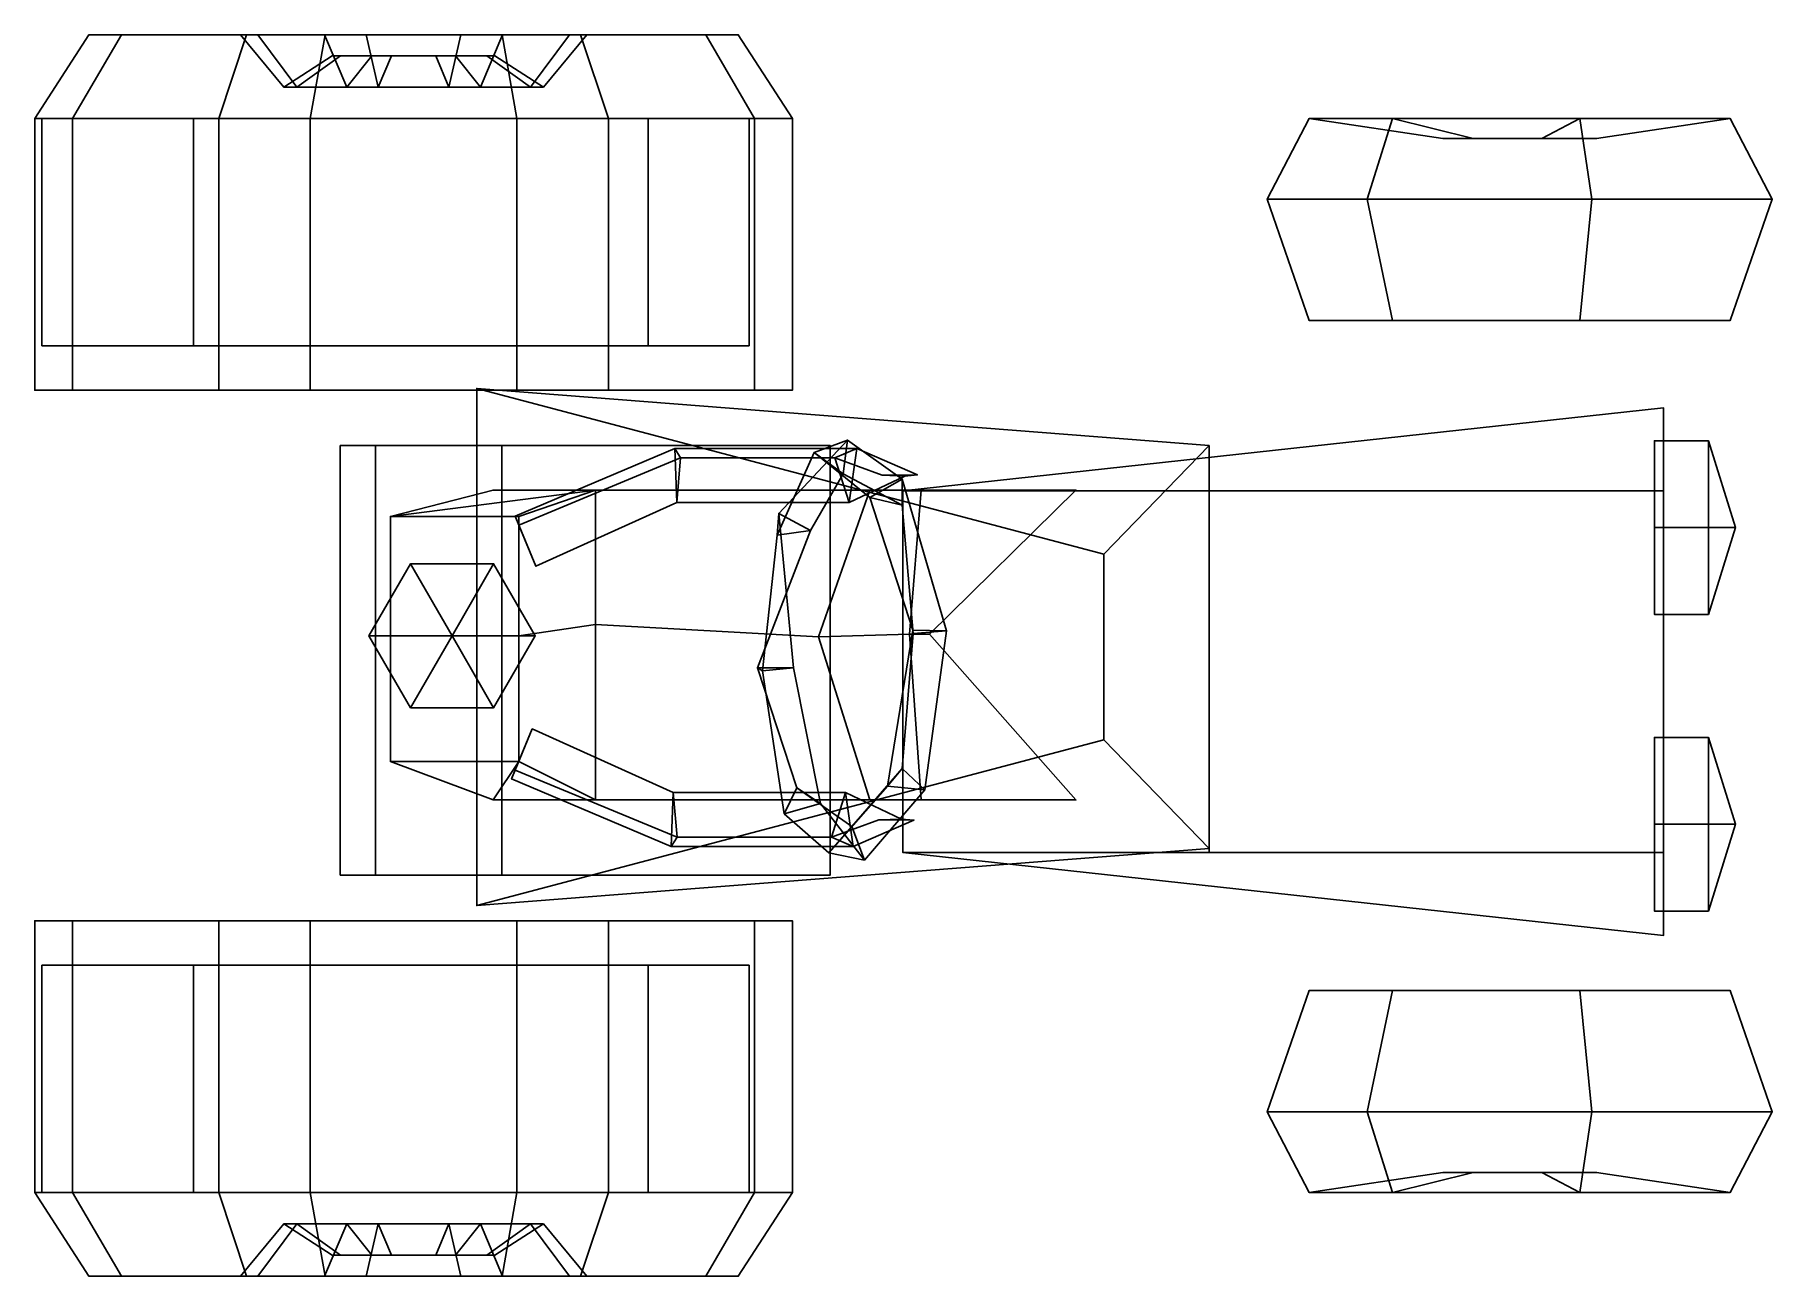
# Model space of a CAD drawing. Header units: metres. Extents: x -35 to 33.8, y 9.1 to 58.2.
import ezdxf

# ---------------------------------------------------------------- set-up
doc = ezdxf.new("R2010")
doc.units = ezdxf.units.M

msp = doc.modelspace()

# ---------------------------------------------------------------- linework, layer by layer
at = {"layer": 'BrasD', "color": 2}
for points in [[(-9.657553, 41.868179, 4.248198), (-9.42613, 41.491528, 6.493767), (-15.833892, 38.837345, 8.819713), (-15.97803, 39.185326, 6.562252)], [(-9.575278, 39.724834, 5.046511), (-9.657553, 41.868179, 4.248198), (-15.97803, 39.185326, 6.562252), (-15.157807, 37.205132, 7.364792)], [(-9.42613, 41.491528, 6.493767), (-9.575278, 39.724834, 5.046511), (-15.157807, 37.205132, 7.364792), (-15.833892, 38.837345, 8.819713)], [(-2.448508, 41.868179, 5.148746), (-3.315178, 41.491528, 7.233217), (-9.42613, 41.491528, 6.493767), (-9.657553, 41.868179, 4.248198)], [(-2.75661, 39.724834, 5.88979), (-2.448508, 41.868179, 5.148746), (-9.657553, 41.868179, 4.248198), (-9.575278, 39.724834, 5.046511)], [(-3.315178, 41.491528, 7.233217), (-2.75661, 39.724834, 5.88979), (-9.575278, 39.724834, 5.046511), (-9.42613, 41.491528, 6.493767)], [(-0.044855, 40.817039, 6.983151), (-1.438829, 40.809822, 8.758812), (-3.315178, 41.491528, 7.233217), (-2.448508, 41.868179, 5.148746)], [(-1.438829, 40.809822, 8.758812), (-0.540417, 40.775967, 7.614412), (-2.75661, 39.724834, 5.88979), (-3.315178, 41.491528, 7.233217)], [(-0.540417, 40.775967, 7.614412), (-0.044855, 40.817039, 6.983151), (-2.448508, 41.868179, 5.148746), (-2.75661, 39.724834, 5.88979)]]:
    msp.add_3dface(points, dxfattribs=at)
at = {"layer": 'BrasG', "color": 3}
for points in [[(-15.296854, 30.770811, 7.364792), (-16.117077, 28.790619, 6.562252), (-9.796599, 26.107763, 4.248198), (-9.714325, 28.251112, 5.046511)], [(-15.972939, 29.138597, 8.819713), (-15.296854, 30.770811, 7.364792), (-9.714325, 28.251112, 5.046511), (-9.565177, 26.484419, 6.493767)], [(-16.117077, 28.790619, 6.562252), (-15.972939, 29.138597, 8.819713), (-9.565177, 26.484419, 6.493767), (-9.796599, 26.107763, 4.248198)], [(-9.714325, 28.251112, 5.046511), (-9.796599, 26.107763, 4.248198), (-2.587554, 26.107763, 5.148746), (-2.895656, 28.251112, 5.88979)], [(-9.565177, 26.484419, 6.493767), (-9.714325, 28.251112, 5.046511), (-2.895656, 28.251112, 5.88979), (-3.454225, 26.484415, 7.233217)], [(-3.454225, 26.484415, 7.233217), (-2.895656, 28.251112, 5.88979), (-0.679464, 27.199976, 7.614412), (-1.577876, 27.166124, 8.758812)], [(-2.895656, 28.251112, 5.88979), (-2.587554, 26.107763, 5.148746), (-0.183902, 27.158905, 6.983151), (-0.679464, 27.199976, 7.614412)], [(-2.587554, 26.107763, 5.148746), (-3.454225, 26.484415, 7.233217), (-1.577876, 27.166124, 8.758812), (-0.183902, 27.158905, 6.983151)], [(-9.796599, 26.107763, 4.248198), (-9.565177, 26.484419, 6.493767), (-3.454225, 26.484415, 7.233217), (-2.587554, 26.107763, 5.148746)]]:
    msp.add_3dface(points, dxfattribs=at)
at = {"layer": 'Capot', "color": 9}
for points in [[(-0.620693, 40.190735, 5.900596), (11.499307, 40.190735, -18.543167), (29.499308, 40.190735, -18.543167), (29.499308, 43.469936, 5.520596)], [(29.499308, 22.596281, 5.520596), (-0.620693, 25.875481, 5.900596), (-0.620693, 40.190735, 5.900596), (29.499308, 43.469936, 5.520596)], [(29.499308, 43.469936, 5.520596), (29.499308, 40.190735, -18.543167), (29.499308, 25.875481, -18.543167), (29.499308, 22.596281, 5.520596)], [(-0.620693, 25.875481, 5.900596), (11.499307, 25.875481, -18.543167), (11.499307, 40.190735, -18.543167), (-0.620693, 40.190735, 5.900596)], [(29.499308, 40.190735, -18.543167), (11.499307, 40.190735, -18.543167), (11.499307, 25.875481, -18.543167), (29.499308, 25.875481, -18.543167)], [(29.499308, 22.596281, 5.520596), (29.499308, 25.875481, -18.543167), (11.499307, 25.875481, -18.543167), (-0.620693, 25.875481, 5.900596)]]:
    msp.add_3dface(points, dxfattribs=at)
at = {"layer": 'Corp', "color": 1}
for points in [[(-17.500694, 23.773338, -12.711743), (-17.500694, 23.773338, -18.543167), (-17.500694, 44.246181, -18.543167), (-17.500694, 44.246181, -12.711743)], [(-17.500694, 44.246181, -12.711743), (-17.500694, 44.246181, -18.543167), (11.499307, 41.979786, -18.543167), (7.339307, 37.689602, -9.151744)], [(7.339307, 30.32992, -9.151744), (-17.500694, 23.773338, -12.711743), (-17.500694, 44.246181, -12.711743), (7.339307, 37.689602, -9.151744)], [(11.499307, 41.979786, -18.543167), (-17.500694, 44.246181, -18.543167), (-17.500694, 23.773338, -18.543167), (11.499307, 26.039734, -18.543167)], [(-22.900694, 24.979786, 9.488256), (-22.900694, 41.979786, 9.488256), (-16.500694, 41.979786, -2.711743), (-16.500694, 24.979786, -2.711743)], [(-21.500694, 24.979786, -7.711743), (-21.500694, 41.979786, -7.711743), (-22.900694, 41.979786, 9.488256), (-22.900694, 24.979786, 9.488256)], [(-3.500693, 24.979786, -8.711743), (-3.500693, 41.979786, -8.711743), (-21.500694, 41.979786, -7.711743), (-21.500694, 24.979786, -7.711743)], [(-16.500694, 24.979786, -2.711743), (-16.500694, 41.979786, -2.711743), (-3.500693, 41.979786, -8.711743), (-3.500693, 24.979786, -8.711743)], [(7.339307, 37.689602, -9.151744), (11.499307, 41.979786, -18.543167), (11.499307, 26.039734, -18.543167), (7.339307, 30.32992, -9.151744)], [(-12.793893, 40.216587, 0.122251), (-15.833892, 39.17889, 9.002252), (-20.913893, 39.17889, 7.642251)], [(-12.793893, 40.216587, 0.122251), (-20.913893, 39.17889, 7.642251), (-16.853891, 40.216587, -3.277749)], [(-12.793893, 40.216587, 0.122251), (-16.853891, 40.216587, -3.277749), (-4.313893, 40.216587, -7.337749)], [(-15.833892, 34.456585, 10.722253), (-15.833892, 39.17889, 9.002253), (-12.793893, 40.216587, 0.122252), (-12.793893, 34.896587, 0.122252)], [(-1.933893, 40.216587, -4.617748), (-12.793893, 40.216587, 0.122251), (-4.313893, 40.216587, -7.337749)], [(-12.793893, 34.896587, 0.122252), (-12.793893, 40.216587, 0.122252), (-1.933893, 40.216587, -4.617749), (-3.963892, 34.416584, -4.657751)], [(-4.313893, 40.216587, -7.337749), (-0.573893, 40.216587, -17.197748), (-1.933893, 40.216587, -4.617748)], [(-3.963892, 34.416584, -4.657751), (-1.933893, 40.216587, -4.617749), (0.106107, 40.216587, -11.757748), (-0.365893, 34.516582, -13.28574)], [(-0.573893, 40.216587, -17.197748), (0.106107, 40.216587, -11.757749), (-1.933893, 40.216587, -4.617748)], [(-0.573893, 40.216587, -17.197748), (6.226108, 40.216587, -12.097749), (0.106107, 40.216587, -11.757749)], [(-0.365893, 34.516582, -13.28574), (0.106107, 40.216587, -11.757748), (6.226108, 40.216587, -11.757748), (0.426107, 34.516582, -13.28574)], [(-20.913893, 34.456585, 9.36225), (-20.913893, 39.17889, 7.642251), (-15.833892, 39.17889, 9.002253), (-15.833892, 34.456585, 10.722253)], [(-18.473892, 34.456585, 17.502249), (-18.473892, 34.456585, 17.502249), (-21.764788, 34.456585, 15.60225), (-20.119339, 37.306587, 15.60225)], [(-20.119339, 37.306587, 15.60225), (-21.764788, 34.456585, 15.60225), (-21.764788, 34.456585, 11.802251), (-20.119339, 37.306587, 11.802251)], [(-20.119339, 37.306587, 11.802251), (-21.764788, 34.456585, 11.802251), (-18.473892, 34.456585, 9.902251)], [(-18.473892, 34.456585, 17.502249), (-18.473892, 34.456585, 17.502249), (-20.119339, 37.306587, 15.60225), (-16.828444, 37.306587, 15.60225)], [(-16.828444, 37.306587, 15.60225), (-20.119339, 37.306587, 15.60225), (-20.119339, 37.306587, 11.802251), (-16.828444, 37.306587, 11.802251)], [(-16.828444, 37.306587, 11.802251), (-20.119339, 37.306587, 11.802251), (-18.473892, 34.456585, 9.902251)], [(-18.473892, 34.456585, 17.502249), (-18.473892, 34.456585, 17.502249), (-16.828444, 37.306587, 15.60225), (-15.182995, 34.456585, 15.60225)], [(-15.182995, 34.456585, 11.802251), (-16.828444, 37.306587, 11.802251), (-18.473892, 34.456585, 9.902251)], [(-15.182995, 34.456585, 15.60225), (-16.828444, 37.306587, 15.60225), (-16.828444, 37.306587, 11.802251), (-15.182995, 34.456585, 11.802251)], [(-18.473892, 34.456585, 17.502249), (-18.473892, 34.456585, 17.502249), (-20.119339, 31.606586, 15.60225), (-21.764788, 34.456585, 15.60225)], [(-21.764788, 34.456585, 15.60225), (-20.119339, 31.606586, 15.60225), (-20.119339, 31.606586, 11.802251), (-21.764788, 34.456585, 11.802251)], [(-21.764788, 34.456585, 11.802251), (-20.119339, 31.606586, 11.802251), (-18.473892, 34.456585, 9.902251)], [(-20.913893, 29.474287, 7.642251), (-20.913893, 34.456585, 9.36225), (-15.833892, 34.456585, 10.722253), (-15.833892, 29.474287, 9.002253)], [(-18.473892, 34.456585, 17.502249), (-18.473892, 34.456585, 17.502249), (-16.828444, 31.606586, 15.60225), (-20.119339, 31.606586, 15.60225)], [(-20.119339, 31.606586, 11.802251), (-16.828444, 31.606586, 11.802251), (-18.473892, 34.456585, 9.902251)], [(-18.473892, 34.456585, 17.502249), (-18.473892, 34.456585, 17.502249), (-15.182995, 34.456585, 15.60225), (-16.828444, 31.606586, 15.60225)], [(-16.828444, 31.606586, 11.802251), (-15.182995, 34.456585, 11.802251), (-18.473892, 34.456585, 9.902251)], [(-16.828444, 31.606586, 15.60225), (-15.182995, 34.456585, 15.60225), (-15.182995, 34.456585, 11.802251), (-16.828444, 31.606586, 11.802251)], [(-15.833892, 29.474287, 9.002253), (-15.833892, 34.456585, 10.722253), (-12.793893, 34.896587, 0.122252), (-12.793893, 27.956589, 0.122252)], [(-12.793893, 27.956589, 0.122252), (-12.793893, 34.896587, 0.122252), (-3.963892, 34.416584, -4.657751), (-1.933893, 27.956589, -4.617749)], [(-1.933893, 27.956589, -4.617749), (-3.963892, 34.416584, -4.657751), (-0.365893, 34.516582, -13.28574), (0.106107, 27.956589, -11.757748)], [(0.106107, 27.956589, -11.757748), (-0.365893, 34.516582, -13.28574), (0.426107, 34.516582, -13.28574), (6.226108, 27.956589, -11.757748)], [(-20.119339, 31.606586, 15.60225), (-16.828444, 31.606586, 15.60225), (-16.828444, 31.606586, 11.802251), (-20.119339, 31.606586, 11.802251)], [(7.339307, 30.32992, -9.151744), (11.499307, 26.039734, -18.543167), (-17.500694, 23.773338, -18.543167), (-17.500694, 23.773338, -12.711743)], [(-16.853891, 27.956589, -3.277749), (-20.913893, 29.474287, 7.642251), (-15.833892, 29.474287, 9.002252)], [(-16.853891, 27.956589, -3.277749), (-15.833892, 29.474287, 9.002252), (-12.793893, 27.956589, 0.122251)], [(-16.853891, 27.956589, -3.277749), (-12.793893, 27.956589, 0.122251), (-1.933893, 27.956589, -4.617749)], [(-4.313893, 27.956589, -7.337749), (-16.853891, 27.956589, -3.277749), (-1.933893, 27.956589, -4.617749)], [(-4.313893, 27.956589, -7.337749), (-1.933893, 27.956589, -4.617749), (0.106107, 27.956589, -11.757749)], [(-4.313893, 27.956589, -7.337749), (0.106107, 27.956589, -11.757749), (-0.573893, 27.956589, -17.197748)], [(0.106107, 27.956589, -11.757749), (6.226108, 27.956589, -12.097749), (-0.573893, 27.956589, -17.197748)]]:
    msp.add_3dface(points, dxfattribs=at)
at = {"layer": 'EssD', "color": 8}
for points in [[(-28.713892, 54.929638, 5.242251), (-28.713892, 45.929638, 5.242251), (-34.713894, 45.929638, -0.757749), (-34.713894, 54.929638, -0.757749)], [(-10.713893, 54.929638, 5.242251), (-10.713893, 45.929638, 5.242251), (-28.713892, 45.929638, 5.242251), (-28.713892, 54.929638, 5.242251)], [(-6.713892, 54.929638, -0.757749), (-6.713892, 45.929638, -0.757749), (-10.713893, 45.929638, 5.242251), (-10.713893, 54.929638, 5.242251)]]:
    msp.add_3dface(points, dxfattribs=at)
at = {"layer": 'EssG', "color": 7}
for points in [[(-34.713894, 12.416587, -0.757749), (-34.713894, 21.416588, -0.757749), (-28.713892, 21.416588, 5.242251), (-28.713892, 12.416587, 5.242251)], [(-28.713892, 12.416587, 5.242251), (-28.713892, 21.416588, 5.242251), (-10.713893, 21.416588, 5.242251), (-10.713893, 12.416587, 5.242251)], [(-10.713893, 12.416587, 5.242251), (-10.713893, 21.416588, 5.242251), (-6.713892, 21.416588, -0.757749), (-6.713892, 12.416587, -0.757749)]]:
    msp.add_3dface(points, dxfattribs=at)
at = {"layer": 'PhareD', "color": 6}
for points in [[(29.135349, 42.170479, -0.891363), (29.135349, 38.735481, -2.874562), (31.273962, 38.735481, -2.874562), (31.273962, 42.170479, -0.891363)], [(29.135349, 42.170479, 3.075032), (29.135349, 42.170479, -0.891363), (31.273962, 42.170479, -0.891363), (31.273962, 42.170479, 3.075032)], [(29.135349, 38.735481, 5.058229), (29.135349, 42.170479, 3.075032), (31.273962, 42.170479, 3.075032), (31.273962, 38.735481, 5.058229)], [(31.273962, 42.170479, -0.891363), (31.273962, 38.735481, -2.874562), (32.343269, 38.735481, 1.091834)], [(31.273962, 42.170479, 3.075032), (31.273962, 42.170479, -0.891363), (32.343269, 38.735481, 1.091834)], [(31.273962, 38.735481, 5.058229), (31.273962, 42.170479, 3.075032), (32.343269, 38.735481, 1.091834)], [(29.135349, 35.30048, 3.07503), (29.135349, 38.735481, 5.058229), (31.273962, 38.735481, 5.058229), (31.273962, 35.30048, 3.07503)], [(29.135349, 38.735481, -2.874562), (29.135349, 35.30048, -0.891365), (31.273962, 35.30048, -0.891365), (31.273962, 38.735481, -2.874562)], [(31.273962, 35.30048, 3.07503), (31.273962, 38.735481, 5.058229), (32.343269, 38.735481, 1.091834)], [(31.273962, 35.30048, -0.891365), (31.273962, 35.30048, 3.07503), (32.343269, 38.735481, 1.091834)], [(31.273962, 38.735481, -2.874562), (31.273962, 35.30048, -0.891365), (32.343269, 38.735481, 1.091834)], [(29.135349, 35.30048, -0.891365), (29.135349, 35.30048, 3.07503), (31.273962, 35.30048, 3.07503), (31.273962, 35.30048, -0.891365)]]:
    msp.add_3dface(points, dxfattribs=at)
at = {"layer": 'PhareG', "color": 5}
for points in [[(29.135349, 30.430479, -0.891363), (29.135349, 26.99548, -2.874562), (31.273962, 26.99548, -2.874562), (31.273962, 30.430479, -0.891363)], [(29.135349, 30.430477, 3.075032), (29.135349, 30.430479, -0.891363), (31.273962, 30.430479, -0.891363), (31.273962, 30.430477, 3.075032)], [(29.135349, 26.995478, 5.058229), (29.135349, 30.430477, 3.075032), (31.273962, 30.430477, 3.075032), (31.273962, 26.995478, 5.058229)], [(31.273962, 30.430479, -0.891363), (31.273962, 26.99548, -2.874562), (32.343269, 26.99548, 1.091834)], [(31.273962, 30.430477, 3.075032), (31.273962, 30.430479, -0.891363), (32.343269, 26.99548, 1.091834)], [(31.273962, 26.995478, 5.058229), (31.273962, 30.430477, 3.075032), (32.343269, 26.99548, 1.091834)], [(29.135349, 26.99548, -2.874562), (29.135349, 23.560482, -0.891365), (31.273962, 23.560482, -0.891365), (31.273962, 26.99548, -2.874562)], [(29.135349, 23.56048, 3.07503), (29.135349, 26.995478, 5.058229), (31.273962, 26.995478, 5.058229), (31.273962, 23.56048, 3.07503)], [(31.273962, 23.56048, 3.07503), (31.273962, 26.995478, 5.058229), (32.343269, 26.99548, 1.091834)], [(31.273962, 23.560482, -0.891365), (31.273962, 23.56048, 3.07503), (32.343269, 26.99548, 1.091834)], [(31.273962, 26.99548, -2.874562), (31.273962, 23.560482, -0.891365), (32.343269, 26.99548, 1.091834)], [(29.135349, 23.560482, -0.891365), (29.135349, 23.56048, 3.07503), (31.273962, 23.56048, 3.07503), (31.273962, 23.560482, -0.891365)]]:
    msp.add_3dface(points, dxfattribs=at)
at = {"layer": 'RoueAD', "color": 12}
for points in [[(15.468602, 54.931271, -21.347967), (13.801934, 51.729965, -21.347967), (17.763178, 51.729965, -29.573578), (18.769638, 54.931271, -28.202642)], [(18.769638, 54.931271, -14.493292), (17.763178, 51.729965, -13.122357), (13.801934, 51.729965, -21.347967), (15.468602, 54.931271, -21.347967)], [(20.759142, 54.130943, -21.347967), (15.468602, 54.931271, -21.347967), (18.769638, 54.931271, -28.202642), (21.964466, 54.130943, -23.850849)], [(21.964466, 54.130943, -18.845085), (18.769638, 54.931271, -14.493292), (15.468602, 54.931271, -21.347967), (20.759142, 54.130943, -21.347967)], [(18.769638, 54.931271, -28.202642), (17.763178, 51.729965, -29.573578), (26.664015, 51.729965, -31.605139), (26.187, 54.931271, -29.895609)], [(26.187, 54.931271, -12.800324), (26.664015, 51.729965, -11.090796), (17.763178, 51.729965, -13.122357), (18.769638, 54.931271, -14.493292)], [(21.964466, 54.130943, -23.850849), (18.769638, 54.931271, -28.202642), (26.187, 54.931271, -29.895609), (24.672806, 54.130943, -24.469009)], [(24.672806, 54.130943, -18.226923), (26.187, 54.931271, -12.800324), (18.769638, 54.931271, -14.493292), (21.964466, 54.130943, -18.845085)], [(24.672806, 54.130943, -24.469009), (26.187, 54.931271, -29.895609), (32.135265, 54.931271, -25.152025), (26.844728, 54.130943, -22.736961)], [(26.844728, 54.130943, -19.958971), (32.135265, 54.931271, -17.543909), (26.187, 54.931271, -12.800324), (24.672806, 54.130943, -18.226923)], [(26.187, 54.931271, -29.895609), (26.664015, 51.729965, -31.605139), (33.801933, 51.729965, -25.912834), (32.135265, 54.931271, -25.152025)], [(32.135265, 54.931271, -17.543909), (33.801933, 51.729965, -16.783098), (26.664015, 51.729965, -11.090796), (26.187, 54.931271, -12.800324)], [(26.844728, 54.130943, -22.736961), (32.135265, 54.931271, -25.152025), (32.135265, 54.931271, -17.543909), (26.844728, 54.130943, -19.958971)], [(32.135265, 54.931271, -25.152025), (33.801933, 51.729965, -25.912834), (33.801933, 51.729965, -16.783098), (32.135265, 54.931271, -17.543909)], [(20.759142, 54.130943, -21.347967), (21.964466, 54.130943, -23.850849), (24.672806, 54.130943, -24.469009)], [(20.759142, 54.130943, -21.347967), (24.672806, 54.130943, -24.469009), (26.844728, 54.130943, -22.736961)], [(20.759142, 54.130943, -21.347967), (26.844728, 54.130943, -22.736961), (26.844728, 54.130943, -19.958971)], [(20.759142, 54.130943, -21.347967), (26.844728, 54.130943, -19.958971), (24.672806, 54.130943, -18.226923)], [(20.759142, 54.130943, -21.347967), (24.672806, 54.130943, -18.226923), (21.964466, 54.130943, -18.845085)], [(13.801934, 51.729965, -21.347967), (15.468601, 46.928005, -21.347967), (18.769638, 46.928005, -28.202642), (17.763178, 51.729965, -29.573578)], [(17.763178, 51.729965, -13.122357), (18.769638, 46.928005, -14.493292), (15.468601, 46.928005, -21.347967), (13.801934, 51.729965, -21.347967)], [(17.763178, 51.729965, -29.573578), (18.769638, 46.928005, -28.202642), (26.187, 46.928005, -29.895609), (26.664015, 51.729965, -31.605139)], [(26.664015, 51.729965, -11.090796), (26.187, 46.928005, -12.800324), (18.769638, 46.928005, -14.493292), (17.763178, 51.729965, -13.122357)], [(26.664015, 51.729965, -31.605139), (26.187, 46.928005, -29.895609), (32.135265, 46.928005, -25.152025), (33.801933, 51.729965, -25.912834)], [(33.801933, 51.729965, -16.783098), (32.135265, 46.928005, -17.543909), (26.187, 46.928005, -12.800324), (26.664015, 51.729965, -11.090796)], [(33.801933, 51.729965, -25.912834), (32.135265, 46.928005, -25.152025), (32.135265, 46.928005, -17.543909), (33.801933, 51.729965, -16.783098)], [(18.769638, 46.928005, -14.493292), (18.769638, 46.928005, -28.202642), (15.468601, 46.928005, -21.347967)], [(18.769638, 46.928005, -14.493292), (26.187, 46.928005, -12.800324), (32.135265, 46.928005, -17.543909)], [(18.769638, 46.928005, -14.493292), (32.135265, 46.928005, -17.543909), (32.135265, 46.928005, -25.152025)], [(18.769638, 46.928005, -14.493292), (32.135265, 46.928005, -25.152025), (26.187, 46.928005, -29.895609)], [(18.769638, 46.928005, -14.493292), (26.187, 46.928005, -29.895609), (18.769638, 46.928005, -28.202642)]]:
    msp.add_3dface(points, dxfattribs=at)
at = {"layer": 'RoueAG', "color": 13}
for points in [[(17.763178, 15.616261, -29.573578), (18.769638, 20.418221, -28.202642), (15.468601, 20.418221, -21.347967), (13.801934, 15.616261, -21.347967)], [(13.801934, 15.616261, -21.347967), (15.468601, 20.418221, -21.347967), (18.769638, 20.418221, -14.493292), (17.763178, 15.616261, -13.122357)], [(15.468601, 20.418221, -21.347967), (18.769638, 20.418221, -28.202642), (26.187, 20.418221, -29.895609)], [(15.468601, 20.418221, -21.347967), (26.187, 20.418221, -29.895609), (32.135265, 20.418221, -25.152025)], [(15.468601, 20.418221, -21.347967), (32.135265, 20.418221, -25.152025), (32.135265, 20.418221, -17.543909)], [(15.468601, 20.418221, -21.347967), (32.135265, 20.418221, -17.543909), (26.187, 20.418221, -12.800324)], [(15.468601, 20.418221, -21.347967), (26.187, 20.418221, -12.800324), (18.769638, 20.418221, -14.493292)], [(26.664015, 15.616261, -31.605139), (26.187, 20.418221, -29.895609), (18.769638, 20.418221, -28.202642), (17.763178, 15.616261, -29.573578)], [(17.763178, 15.616261, -13.122357), (18.769638, 20.418221, -14.493292), (26.187, 20.418221, -12.800324), (26.664015, 15.616261, -11.090796)], [(33.801933, 15.616261, -25.912834), (32.135265, 20.418221, -25.152025), (26.187, 20.418221, -29.895609), (26.664015, 15.616261, -31.605139)], [(26.664015, 15.616261, -11.090796), (26.187, 20.418221, -12.800324), (32.135265, 20.418221, -17.543909), (33.801933, 15.616261, -16.783098)], [(33.801933, 15.616261, -16.783098), (32.135265, 20.418221, -17.543909), (32.135265, 20.418221, -25.152025), (33.801933, 15.616261, -25.912834)], [(18.769638, 12.414954, -28.202642), (17.763178, 15.616261, -29.573578), (13.801934, 15.616261, -21.347967), (15.468602, 12.414954, -21.347967)], [(15.468602, 12.414954, -21.347967), (13.801934, 15.616261, -21.347967), (17.763178, 15.616261, -13.122357), (18.769638, 12.414954, -14.493292)], [(26.187, 12.414954, -29.895609), (26.664015, 15.616261, -31.605139), (17.763178, 15.616261, -29.573578), (18.769638, 12.414954, -28.202642)], [(18.769638, 12.414954, -14.493292), (17.763178, 15.616261, -13.122357), (26.664015, 15.616261, -11.090796), (26.187, 12.414954, -12.800324)], [(32.135265, 12.414954, -25.152025), (33.801933, 15.616261, -25.912834), (26.664015, 15.616261, -31.605139), (26.187, 12.414954, -29.895609)], [(26.187, 12.414954, -12.800324), (26.664015, 15.616261, -11.090796), (33.801933, 15.616261, -16.783098), (32.135265, 12.414954, -17.543909)], [(32.135265, 12.414954, -17.543909), (33.801933, 15.616261, -16.783098), (33.801933, 15.616261, -25.912834), (32.135265, 12.414954, -25.152025)], [(21.964466, 13.215281, -23.850849), (18.769638, 12.414954, -28.202642), (15.468602, 12.414954, -21.347967), (20.759142, 13.215281, -21.347967)], [(20.759142, 13.215281, -21.347967), (15.468602, 12.414954, -21.347967), (18.769638, 12.414954, -14.493292), (21.964466, 13.215281, -18.845085)], [(24.672806, 13.215281, -24.469009), (26.187, 12.414954, -29.895609), (18.769638, 12.414954, -28.202642), (21.964466, 13.215281, -23.850849)], [(21.964466, 13.215281, -18.845085), (18.769638, 12.414954, -14.493292), (26.187, 12.414954, -12.800324), (24.672806, 13.215281, -18.226923)], [(21.964466, 13.215281, -18.845085), (21.964466, 13.215281, -23.850849), (20.759142, 13.215281, -21.347967)], [(21.964466, 13.215281, -18.845085), (24.672806, 13.215281, -18.226923), (26.844728, 13.215281, -19.958971)], [(21.964466, 13.215281, -18.845085), (26.844728, 13.215281, -19.958971), (26.844728, 13.215281, -22.736961)], [(21.964466, 13.215281, -18.845085), (26.844728, 13.215281, -22.736961), (24.672806, 13.215281, -24.469009)], [(21.964466, 13.215281, -18.845085), (24.672806, 13.215281, -24.469009), (21.964466, 13.215281, -23.850849)], [(26.844728, 13.215281, -22.736961), (32.135265, 12.414954, -25.152025), (26.187, 12.414954, -29.895609), (24.672806, 13.215281, -24.469009)], [(24.672806, 13.215281, -18.226923), (26.187, 12.414954, -12.800324), (32.135265, 12.414954, -17.543909), (26.844728, 13.215281, -19.958971)], [(26.844728, 13.215281, -19.958971), (32.135265, 12.414954, -17.543909), (32.135265, 12.414954, -25.152025), (26.844728, 13.215281, -22.736961)]]:
    msp.add_3dface(points, dxfattribs=at)
at = {"layer": 'RoueArD', "color": 10}
for points in [[(-27.713894, 54.929638, -1.757749), (-35.000004, 54.929638, -11.166152), (-32.857147, 58.239342, -11.750566), (-26.61191, 58.239342, -3.686223)], [(-35.000004, 54.929638, -11.166152), (-33.499313, 54.929638, -22.970951), (-31.570839, 58.239342, -21.868965), (-32.857147, 58.239342, -11.750566)], [(-33.499313, 54.929638, -22.970951), (-24.090912, 54.929638, -30.257059), (-23.506495, 58.239342, -28.114201), (-31.570839, 58.239342, -21.868965)], [(-26.61191, 58.239342, -3.686223), (-32.857147, 58.239342, -11.750566), (-26.857145, 58.239342, -13.38693), (-23.526352, 58.239342, -9.085946)], [(-32.857147, 58.239342, -11.750566), (-31.570839, 58.239342, -21.868965), (-26.171116, 58.239342, -18.783409), (-26.857145, 58.239342, -13.38693)], [(-31.570839, 58.239342, -21.868965), (-23.506495, 58.239342, -28.114201), (-21.870132, 58.239342, -22.114201), (-26.171116, 58.239342, -18.783409)], [(-15.909094, 54.929638, -0.25706), (-27.713894, 54.929638, -1.757749), (-26.61191, 58.239342, -3.686223), (-16.493509, 58.239342, -2.399919)], [(-23.526352, 58.239342, -9.085946), (-26.857145, 58.239342, -13.38693), (-25.142859, 56.170776, -13.854463), (-22.644766, 56.170776, -10.628724)], [(-26.857145, 58.239342, -13.38693), (-26.171116, 58.239342, -18.783409), (-24.628336, 56.170776, -17.901821), (-25.142859, 56.170776, -13.854463)], [(-16.493509, 58.239342, -2.399919), (-26.61191, 58.239342, -3.686223), (-23.526352, 58.239342, -9.085946), (-18.129871, 58.239342, -8.399918)], [(-26.171116, 58.239342, -18.783409), (-21.870132, 58.239342, -22.114201), (-21.402599, 56.170776, -20.399916), (-24.628336, 56.170776, -17.901821)], [(-24.090912, 54.929638, -30.257059), (-12.286111, 54.929638, -28.756369), (-13.388096, 58.239342, -26.827896), (-23.506495, 58.239342, -28.114201)], [(-18.129871, 58.239342, -8.399918), (-23.526352, 58.239342, -9.085946), (-22.644766, 56.170776, -10.628724), (-18.597406, 56.170776, -10.114202)], [(-23.506495, 58.239342, -28.114201), (-13.388096, 58.239342, -26.827896), (-16.473652, 58.239342, -21.428171), (-21.870132, 58.239342, -22.114201)], [(-21.870132, 58.239342, -22.114201), (-16.473652, 58.239342, -21.428171), (-17.35524, 56.170776, -19.885393), (-21.402599, 56.170776, -20.399916)], [(-13.82889, 58.239342, -11.730708), (-18.129871, 58.239342, -8.399918), (-18.597406, 56.170776, -10.114202), (-15.371668, 56.170776, -12.612296)], [(-8.429166, 58.239342, -8.645151), (-16.493509, 58.239342, -2.399919), (-18.129871, 58.239342, -8.399918), (-13.82889, 58.239342, -11.730708)], [(-16.473652, 58.239342, -21.428171), (-13.14286, 58.239342, -17.12719), (-14.857146, 56.170776, -16.659657), (-17.35524, 56.170776, -19.885393)], [(-6.500692, 54.929638, -7.543167), (-15.909094, 54.929638, -0.25706), (-16.493509, 58.239342, -2.399919), (-8.429166, 58.239342, -8.645151)], [(-13.388096, 58.239342, -26.827896), (-7.142862, 58.239342, -18.76355), (-13.14286, 58.239342, -17.12719), (-16.473652, 58.239342, -21.428171)], [(-13.14286, 58.239342, -17.12719), (-13.82889, 58.239342, -11.730708), (-15.371668, 56.170776, -12.612296), (-14.857146, 56.170776, -16.659657)], [(-7.142862, 58.239342, -18.76355), (-8.429166, 58.239342, -8.645151), (-13.82889, 58.239342, -11.730708), (-13.14286, 58.239342, -17.12719)], [(-12.286111, 54.929638, -28.756369), (-5.000004, 54.929638, -19.347967), (-7.142862, 58.239342, -18.76355), (-13.388096, 58.239342, -26.827896)], [(-5.000004, 54.929638, -19.347967), (-6.500692, 54.929638, -7.543167), (-8.429166, 58.239342, -8.645151), (-7.142862, 58.239342, -18.76355)], [(-22.644766, 56.170776, -10.628724), (-25.142859, 56.170776, -13.854463), (-23.21793, 57.411915, -14.379442), (-21.654852, 57.411915, -12.361071)], [(-25.142859, 56.170776, -13.854463), (-24.628336, 56.170776, -17.901821), (-22.89599, 57.411915, -16.911909), (-23.21793, 57.411915, -14.379442)], [(-24.628336, 56.170776, -17.901821), (-21.402599, 56.170776, -20.399916), (-20.877619, 57.411915, -18.474987), (-22.89599, 57.411915, -16.911909)], [(-22.89599, 57.411915, -16.911909), (-21.654852, 57.411915, -12.361071), (-23.21793, 57.411915, -14.379442)], [(-22.89599, 57.411915, -16.911909), (-20.877619, 57.411915, -18.474987), (-18.345152, 57.411915, -18.153048)], [(-22.89599, 57.411915, -16.911909), (-18.345152, 57.411915, -18.153048), (-16.782074, 57.411915, -16.134676)], [(-22.89599, 57.411915, -16.911909), (-16.782074, 57.411915, -16.134676), (-17.104013, 57.411915, -13.602208)], [(-22.89599, 57.411915, -16.911909), (-17.104013, 57.411915, -13.602208), (-19.122385, 57.411915, -12.039131)], [(-22.89599, 57.411915, -16.911909), (-19.122385, 57.411915, -12.039131), (-21.654852, 57.411915, -12.361071)], [(-18.597406, 56.170776, -10.114202), (-22.644766, 56.170776, -10.628724), (-21.654852, 57.411915, -12.361071), (-19.122385, 57.411915, -12.039131)], [(-21.402599, 56.170776, -20.399916), (-17.35524, 56.170776, -19.885393), (-18.345152, 57.411915, -18.153048), (-20.877619, 57.411915, -18.474987)], [(-15.371668, 56.170776, -12.612296), (-18.597406, 56.170776, -10.114202), (-19.122385, 57.411915, -12.039131), (-17.104013, 57.411915, -13.602208)], [(-17.35524, 56.170776, -19.885393), (-14.857146, 56.170776, -16.659657), (-16.782074, 57.411915, -16.134676), (-18.345152, 57.411915, -18.153048)], [(-14.857146, 56.170776, -16.659657), (-15.371668, 56.170776, -12.612296), (-17.104013, 57.411915, -13.602208), (-16.782074, 57.411915, -16.134676)], [(-27.713894, 44.173115, -1.757749), (-35.000004, 44.173115, -11.166152), (-35.000004, 54.929638, -11.166152), (-27.713894, 54.929638, -1.757749)], [(-35.000004, 44.173115, -11.166152), (-33.499313, 44.173115, -22.970951), (-33.499313, 54.929638, -22.970951), (-35.000004, 54.929638, -11.166152)], [(-33.499313, 44.173115, -22.970951), (-24.090912, 44.173115, -30.257059), (-24.090912, 54.929638, -30.257059), (-33.499313, 54.929638, -22.970951)], [(-15.909094, 44.173115, -0.25706), (-27.713894, 44.173115, -1.757749), (-27.713894, 54.929638, -1.757749), (-15.909094, 54.929638, -0.25706)], [(-24.090912, 44.173115, -30.257059), (-12.286111, 44.173115, -28.756369), (-12.286111, 54.929638, -28.756369), (-24.090912, 54.929638, -30.257059)], [(-6.500692, 44.173115, -7.543167), (-15.909094, 44.173115, -0.25706), (-15.909094, 54.929638, -0.25706), (-6.500692, 54.929638, -7.543167)], [(-12.286111, 44.173115, -28.756369), (-5.000004, 44.173115, -19.347967), (-5.000004, 54.929638, -19.347967), (-12.286111, 54.929638, -28.756369)], [(-5.000004, 44.173115, -19.347967), (-6.500692, 44.173115, -7.543167), (-6.500692, 54.929638, -7.543167), (-5.000004, 54.929638, -19.347967)], [(-24.090912, 44.173115, -30.257059), (-33.499313, 44.173115, -22.970951), (-35.000004, 44.173115, -11.166152)], [(-24.090912, 44.173115, -30.257059), (-35.000004, 44.173115, -11.166152), (-27.713894, 44.173115, -1.757749)], [(-24.090912, 44.173115, -30.257059), (-27.713894, 44.173115, -1.757749), (-15.909094, 44.173115, -0.25706)], [(-24.090912, 44.173115, -30.257059), (-15.909094, 44.173115, -0.25706), (-6.500692, 44.173115, -7.543167)], [(-24.090912, 44.173115, -30.257059), (-6.500692, 44.173115, -7.543167), (-5.000004, 44.173115, -19.347967)], [(-24.090912, 44.173115, -30.257059), (-5.000004, 44.173115, -19.347967), (-12.286111, 44.173115, -28.756369)]]:
    msp.add_3dface(points, dxfattribs=at)
at = {"layer": 'RoueArG', "color": 11}
for points in [[(-6.500692, 23.173113, -7.543167), (-27.713894, 23.173113, -1.757749), (-35.000004, 23.173113, -11.166152)], [(-6.500692, 23.173113, -7.543167), (-35.000004, 23.173113, -11.166152), (-33.499313, 23.173113, -22.970951)], [(-27.713894, 12.416587, -1.757749), (-35.000004, 12.416587, -11.166152), (-35.000004, 23.173113, -11.166152), (-27.713894, 23.173113, -1.757749)], [(-35.000004, 12.416587, -11.166152), (-33.499313, 12.416587, -22.970951), (-33.499313, 23.173113, -22.970951), (-35.000004, 23.173113, -11.166152)], [(-6.500692, 23.173113, -7.543167), (-33.499313, 23.173113, -22.970951), (-24.090912, 23.173113, -30.257059)], [(-33.499313, 12.416587, -22.970951), (-24.090912, 12.416587, -30.257059), (-24.090912, 23.173113, -30.257059), (-33.499313, 23.173113, -22.970951)], [(-6.500692, 23.173113, -7.543167), (-15.909094, 23.173113, -0.25706), (-27.713894, 23.173113, -1.757749)], [(-15.909094, 12.416587, -0.25706), (-27.713894, 12.416587, -1.757749), (-27.713894, 23.173113, -1.757749), (-15.909094, 23.173113, -0.25706)], [(-6.500692, 23.173113, -7.543167), (-24.090912, 23.173113, -30.257059), (-12.286111, 23.173113, -28.756369)], [(-24.090912, 12.416587, -30.257059), (-12.286111, 12.416587, -28.756369), (-12.286111, 23.173113, -28.756369), (-24.090912, 23.173113, -30.257059)], [(-6.500692, 12.416587, -7.543167), (-15.909094, 12.416587, -0.25706), (-15.909094, 23.173113, -0.25706), (-6.500692, 23.173113, -7.543167)], [(-6.500692, 23.173113, -7.543167), (-12.286111, 23.173113, -28.756369), (-5.000004, 23.173113, -19.347967)], [(-12.286111, 12.416587, -28.756369), (-5.000004, 12.416587, -19.347967), (-5.000004, 23.173113, -19.347967), (-12.286111, 23.173113, -28.756369)], [(-5.000004, 12.416587, -19.347967), (-6.500692, 12.416587, -7.543167), (-6.500692, 23.173113, -7.543167), (-5.000004, 23.173113, -19.347967)], [(-26.61191, 9.106887, -3.686223), (-32.857147, 9.106887, -11.750566), (-35.000004, 12.416587, -11.166152), (-27.713894, 12.416587, -1.757749)], [(-32.857147, 9.106887, -11.750566), (-31.570839, 9.106887, -21.868965), (-33.499313, 12.416587, -22.970951), (-35.000004, 12.416587, -11.166152)], [(-31.570839, 9.106887, -21.868965), (-23.506495, 9.106887, -28.114201), (-24.090912, 12.416587, -30.257059), (-33.499313, 12.416587, -22.970951)], [(-16.493509, 9.106887, -2.399919), (-26.61191, 9.106887, -3.686223), (-27.713894, 12.416587, -1.757749), (-15.909094, 12.416587, -0.25706)], [(-23.506495, 9.106887, -28.114201), (-13.388096, 9.106887, -26.827896), (-12.286111, 12.416587, -28.756369), (-24.090912, 12.416587, -30.257059)], [(-8.429166, 9.106887, -8.645151), (-16.493509, 9.106887, -2.399919), (-15.909094, 12.416587, -0.25706), (-6.500692, 12.416587, -7.543167)], [(-13.388096, 9.106887, -26.827896), (-7.142862, 9.106887, -18.76355), (-5.000004, 12.416587, -19.347967), (-12.286111, 12.416587, -28.756369)], [(-7.142862, 9.106887, -18.76355), (-8.429166, 9.106887, -8.645151), (-6.500692, 12.416587, -7.543167), (-5.000004, 12.416587, -19.347967)], [(-22.644766, 11.175449, -10.628724), (-25.142859, 11.175449, -13.854463), (-26.857145, 9.106887, -13.38693), (-23.526352, 9.106887, -9.085946)], [(-25.142859, 11.175449, -13.854463), (-24.628336, 11.175449, -17.901821), (-26.171116, 9.106887, -18.783409), (-26.857145, 9.106887, -13.38693)], [(-24.628336, 11.175449, -17.901821), (-21.402599, 11.175449, -20.399916), (-21.870132, 9.106887, -22.114201), (-26.171116, 9.106887, -18.783409)], [(-21.654852, 9.934312, -12.361071), (-23.21793, 9.934312, -14.379442), (-25.142859, 11.175449, -13.854463), (-22.644766, 11.175449, -10.628724)], [(-23.21793, 9.934312, -14.379442), (-22.89599, 9.934312, -16.911909), (-24.628336, 11.175449, -17.901821), (-25.142859, 11.175449, -13.854463)], [(-22.89599, 9.934312, -16.911909), (-20.877619, 9.934312, -18.474987), (-21.402599, 11.175449, -20.399916), (-24.628336, 11.175449, -17.901821)], [(-18.597406, 11.175449, -10.114202), (-22.644766, 11.175449, -10.628724), (-23.526352, 9.106887, -9.085946), (-18.129871, 9.106887, -8.399918)], [(-19.122385, 9.934312, -12.039131), (-21.654852, 9.934312, -12.361071), (-22.644766, 11.175449, -10.628724), (-18.597406, 11.175449, -10.114202)], [(-21.402599, 11.175449, -20.399916), (-17.35524, 11.175449, -19.885393), (-16.473652, 9.106887, -21.428171), (-21.870132, 9.106887, -22.114201)], [(-20.877619, 9.934312, -18.474987), (-18.345152, 9.934312, -18.153048), (-17.35524, 11.175449, -19.885393), (-21.402599, 11.175449, -20.399916)], [(-17.104013, 9.934312, -13.602208), (-19.122385, 9.934312, -12.039131), (-18.597406, 11.175449, -10.114202), (-15.371668, 11.175449, -12.612296)], [(-15.371668, 11.175449, -12.612296), (-18.597406, 11.175449, -10.114202), (-18.129871, 9.106887, -8.399918), (-13.82889, 9.106887, -11.730708)], [(-18.345152, 9.934312, -18.153048), (-16.782074, 9.934312, -16.134676), (-14.857146, 11.175449, -16.659657), (-17.35524, 11.175449, -19.885393)], [(-17.35524, 11.175449, -19.885393), (-14.857146, 11.175449, -16.659657), (-13.14286, 9.106887, -17.12719), (-16.473652, 9.106887, -21.428171)], [(-16.782074, 9.934312, -16.134676), (-17.104013, 9.934312, -13.602208), (-15.371668, 11.175449, -12.612296), (-14.857146, 11.175449, -16.659657)], [(-14.857146, 11.175449, -16.659657), (-15.371668, 11.175449, -12.612296), (-13.82889, 9.106887, -11.730708), (-13.14286, 9.106887, -17.12719)], [(-23.21793, 9.934312, -14.379442), (-21.654852, 9.934312, -12.361071), (-19.122385, 9.934312, -12.039131)], [(-23.21793, 9.934312, -14.379442), (-19.122385, 9.934312, -12.039131), (-17.104013, 9.934312, -13.602208)], [(-23.21793, 9.934312, -14.379442), (-17.104013, 9.934312, -13.602208), (-16.782074, 9.934312, -16.134676)], [(-23.21793, 9.934312, -14.379442), (-16.782074, 9.934312, -16.134676), (-18.345152, 9.934312, -18.153048)], [(-23.21793, 9.934312, -14.379442), (-18.345152, 9.934312, -18.153048), (-20.877619, 9.934312, -18.474987)], [(-23.21793, 9.934312, -14.379442), (-20.877619, 9.934312, -18.474987), (-22.89599, 9.934312, -16.911909)], [(-23.526352, 9.106887, -9.085946), (-26.857145, 9.106887, -13.38693), (-32.857147, 9.106887, -11.750566), (-26.61191, 9.106887, -3.686223)], [(-26.857145, 9.106887, -13.38693), (-26.171116, 9.106887, -18.783409), (-31.570839, 9.106887, -21.868965), (-32.857147, 9.106887, -11.750566)], [(-26.171116, 9.106887, -18.783409), (-21.870132, 9.106887, -22.114201), (-23.506495, 9.106887, -28.114201), (-31.570839, 9.106887, -21.868965)], [(-18.129871, 9.106887, -8.399918), (-23.526352, 9.106887, -9.085946), (-26.61191, 9.106887, -3.686223), (-16.493509, 9.106887, -2.399919)], [(-21.870132, 9.106887, -22.114201), (-16.473652, 9.106887, -21.428171), (-13.388096, 9.106887, -26.827896), (-23.506495, 9.106887, -28.114201)], [(-13.82889, 9.106887, -11.730708), (-18.129871, 9.106887, -8.399918), (-16.493509, 9.106887, -2.399919), (-8.429166, 9.106887, -8.645151)], [(-16.473652, 9.106887, -21.428171), (-13.14286, 9.106887, -17.12719), (-7.142862, 9.106887, -18.76355), (-13.388096, 9.106887, -26.827896)], [(-13.14286, 9.106887, -17.12719), (-13.82889, 9.106887, -11.730708), (-8.429166, 9.106887, -8.645151), (-7.142862, 9.106887, -18.76355)]]:
    msp.add_3dface(points, dxfattribs=at)
at = {"layer": 'Volant', "color": 4}
for points in [[(-2.820211, 42.199703, 1.211848), (-4.13166, 41.708393, 1.805005), (-5.600679, 38.441826, -2.771441), (-5.536456, 39.29533, -3.913368)], [(-2.986127, 40.867565, 1.415981), (-2.820211, 42.199703, 1.211848), (-5.536456, 39.29533, -3.913368), (-4.282095, 38.617832, -3.547615)], [(-0.657319, 40.655685, 7.2525), (-1.926782, 39.930187, 7.127884), (-4.13166, 41.708393, 1.805005), (-2.820211, 42.199703, 1.211848)], [(-0.656544, 39.625259, 6.32835), (-0.657319, 40.655685, 7.2525), (-2.820211, 42.199703, 1.211848), (-2.986127, 40.867565, 1.415981)], [(-4.13166, 41.708393, 1.805005), (-2.986127, 40.867565, 1.415981), (-4.282095, 38.617832, -3.547615), (-5.600679, 38.441826, -2.771441)], [(-1.926782, 39.930187, 7.127884), (-0.656544, 39.625259, 6.32835), (-2.986127, 40.867565, 1.415981), (-4.13166, 41.708393, 1.805005)], [(1.10152, 34.65073, 9.504444), (-0.223362, 34.671604, 10.293865), (-1.926782, 39.930187, 7.127884), (-0.657319, 40.655685, 7.2525)], [(-0.220721, 34.546509, 8.850875), (1.10152, 34.65073, 9.504444), (-0.657319, 40.655685, 7.2525), (-0.656544, 39.625259, 6.32835)], [(-0.223362, 34.671604, 10.293865), (-0.220721, 34.546509, 8.850875), (-0.656544, 39.625259, 6.32835), (-1.926782, 39.930187, 7.127884)], [(-4.282095, 38.617832, -3.547615), (-5.536456, 39.29533, -3.913368), (-4.953325, 33.186386, -4.865582), (-6.380709, 33.186386, -4.27434)], [(-5.536456, 39.29533, -3.913368), (-5.600679, 38.441826, -2.771441), (-6.176805, 33.061283, -5.800697), (-4.953325, 33.186386, -4.865582)], [(-5.600679, 38.441826, -2.771441), (-4.282095, 38.617832, -3.547615), (-6.380709, 33.186386, -4.27434), (-6.176805, 33.061283, -5.800697)], [(-1.23422, 28.500765, 8.410425), (-0.652005, 29.204369, 7.249828), (-0.220721, 34.546509, 8.850875), (-0.223362, 34.671604, 10.293865)], [(0.242982, 28.350866, 7.994435), (-1.23422, 28.500765, 8.410425), (-0.223362, 34.671604, 10.293865), (1.10152, 34.65073, 9.504444)], [(-0.652005, 29.204369, 7.249828), (0.242982, 28.350866, 7.994435), (1.10152, 34.65073, 9.504444), (-0.220721, 34.546509, 8.850875)], [(-6.176805, 33.061283, -5.800697), (-6.380709, 33.186386, -4.27434), (-4.829344, 28.438683, -1.972573), (-5.321772, 27.40826, -2.69243)], [(-6.380709, 33.186386, -4.27434), (-4.953325, 33.186386, -4.865582), (-3.880856, 27.819105, -2.92093), (-4.829344, 28.438683, -1.972573)], [(-4.953325, 33.186386, -4.865582), (-6.176805, 33.061283, -5.800697), (-5.321772, 27.40826, -2.69243), (-3.880856, 27.819105, -2.92093)], [(-3.555351, 25.865561, 3.176652), (-2.641885, 26.911354, 2.691979), (-0.652005, 29.204369, 7.249828), (-1.23422, 28.500765, 8.410425)], [(-2.641885, 26.911354, 2.691979), (-2.147746, 25.579214, 2.622705), (0.242982, 28.350866, 7.994435), (-0.652005, 29.204369, 7.249828)], [(-5.321772, 27.40826, -2.69243), (-4.829344, 28.438683, -1.972573), (-2.641885, 26.911354, 2.691979), (-3.555351, 25.865561, 3.176652)], [(-4.829344, 28.438683, -1.972573), (-3.880856, 27.819105, -2.92093), (-2.147746, 25.579214, 2.622705), (-2.641885, 26.911354, 2.691979)], [(-2.147746, 25.579214, 2.622705), (-3.555351, 25.865561, 3.176652), (-1.23422, 28.500765, 8.410425), (0.242982, 28.350866, 7.994435)], [(-3.880856, 27.819105, -2.92093), (-5.321772, 27.40826, -2.69243), (-3.555351, 25.865561, 3.176652), (-2.147746, 25.579214, 2.622705)]]:
    msp.add_3dface(points, dxfattribs=at)

doc.saveas('drawing.dxf')
